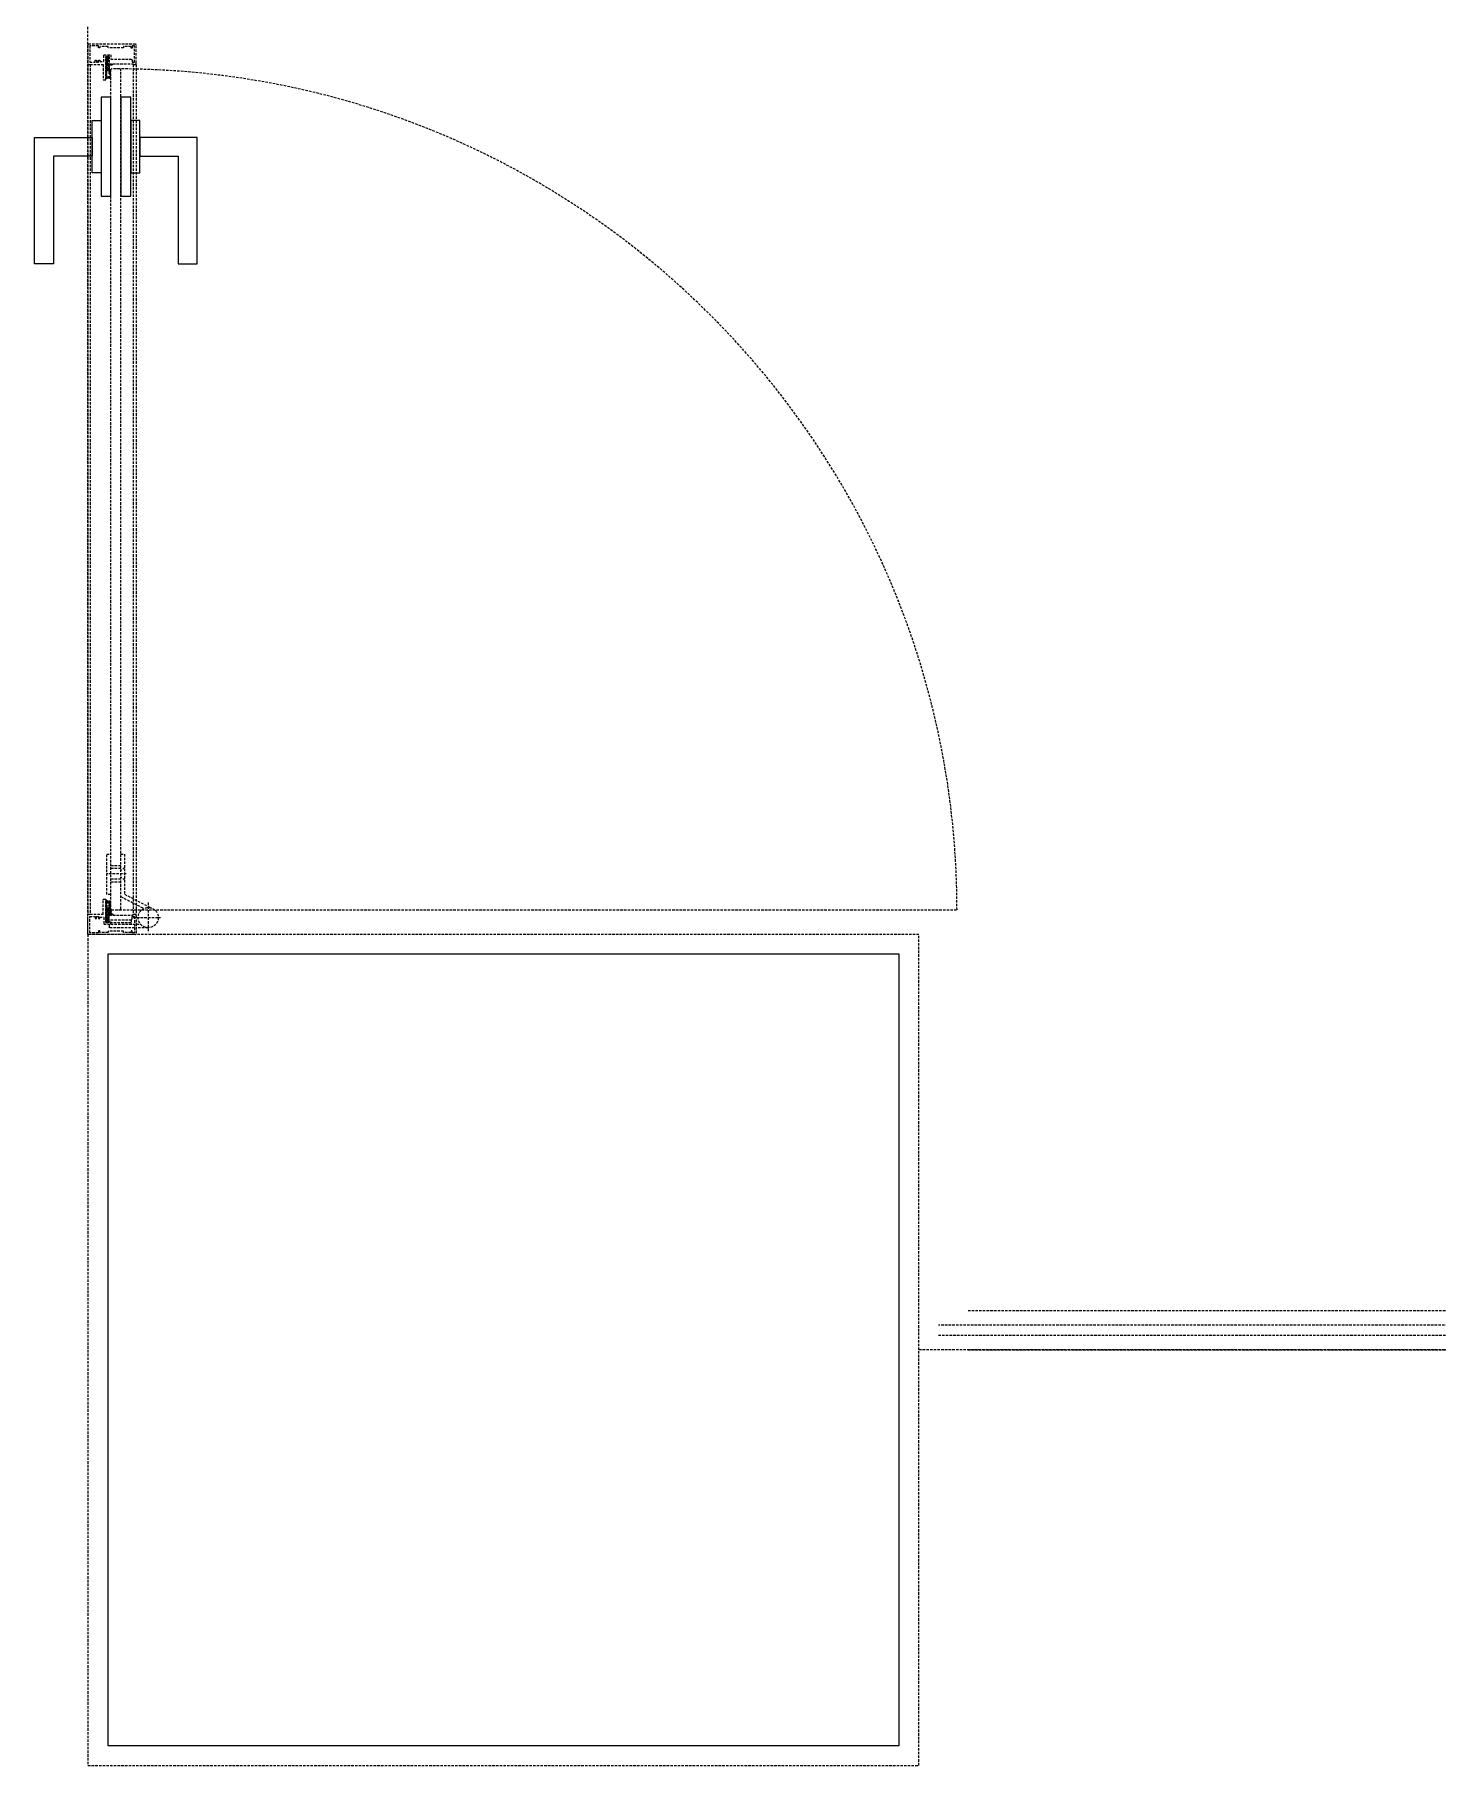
# Model space of a CAD drawing. Extents: x -1457 to 23780, y -2071 to 4205.
# Drawn here: x 3275.1 to 3416.9, y 2363 to 2538 of the extents above; entities that cross this region are included whole.
import ezdxf

# ---------------------------------------------------------------- set-up
doc = ezdxf.new("R2010")
doc.units = 0
doc.header["$MEASUREMENT"] = 0
doc.linetypes.add('HIDDEN', pattern=[0.375, 0.25, -0.125])
doc.layers.get('0').update_dxf_attribs({"color": 9, "lineweight": 9})
doc.layers.add('M-TEFRIS2-015', color=129, linetype='Continuous', lineweight=9)

# ---------------------------------------------------------------- blocks, each defined once
blk = doc.blocks.new('g-kapı kolu-p')
for points in [[(11.85, 8.21), (-0.95, 8.21), (-0.95, 2.41), (0.95, 2.41), (0.95, 6.31), (11.85, 6.31), (11.85, 8.21)], [(11.85, -8.21), (-0.95, -8.21), (-0.95, -2.41), (0.95, -2.41), (0.95, -6.31), (11.85, -6.31), (11.85, -8.21)]]:
    blk.add_lwpolyline(points)
for points in [[(-2.65, 1.5), (2.65, 1.5), (2.65, 2.41), (-2.65, 2.41)], [(-5, 0.5), (5, 0.5), (5, 1.5), (-5, 1.5)], [(-5, -1.5), (5, -1.5), (5, -0.5), (-5, -0.5)], [(-2.65, -1.5), (2.65, -1.5), (2.65, -2.41), (-2.65, -2.41)]]:
    blk.add_lwpolyline(points, close=True)
blk = doc.blocks.new('p-kolon_80x80')
blk.add_lwpolyline([(-40, -40), (40, -40), (40, 40), (-40, 40)], close=True)

msp = doc.modelspace()

# ---------------------------------------------------------------- hatches: boundary and pattern name
at = {"layer": 'M-TEFRIS2-015', "linetype": 'HIDDEN', "lineweight": 0}
h = msp.add_hatch(dxfattribs=at)
h.set_pattern_fill('NET', color=256, angle=135, style=0)
h.set_pattern_definition([(45, (5563.65674, 2921.94444), (-0.0883883476, 0.0883883476), []), (135, (5563.65674, 2921.94444), (-0.0883883476, -0.0883883476), [])])
h.paths.add_polyline_path([(3282.79, 2534.27), (3282.75, 2534.26), (3282.75, 2534.09, -1), (3282.7, 2534.09), (3282.7, 2534.92), (3282.94, 2534.92), (3282.97, 2534.93), (3283, 2534.96), (3283.02, 2535), (3283.02, 2535.03), (3282.65, 2535.03), (3282.65, 2535.06), (3282.51, 2535.06), (3282.45, 2535.12), (3282.45, 2535.33), (3282.65, 2535.18), (3282.65, 2535.27), (3282.45, 2535.47), (3282.45, 2535.56), (3282.63, 2535.38), (3282.65, 2535.38), (3282.65, 2535.49), (3282.52, 2535.66), (3282.5, 2535.68), (3282.47, 2535.7), (3282.44, 2535.71), (3282.38, 2535.74), (3282.63, 2535.74), (3282.65, 2535.68), (3282.65, 2535.77), (3282.41, 2535.77), (3282.36, 2535.77), (3282.33, 2535.76), (3282.3, 2535.74), (3282.3, 2533.53), (3282.36, 2533.53), (3282.59, 2533.62), (3282.64, 2533.62), (3282.7, 2533.58), (3282.75, 2533.58), (3282.79, 2533.62)])
h.paths.add_polyline_path([(3282.4, 2534.28), (3282.58, 2534.45), (3282.61, 2534.45), (3282.61, 2534.11), (3282.61, 2534.06), (3282.64, 2534.03), (3282.68, 2533.99), (3282.72, 2533.98), (3282.75, 2533.98), (3282.75, 2533.67, 0.292264), (3282.4, 2533.66)], flags=16)
h.paths.add_polyline_path([(3282.44, 2534.48), (3282.44, 2534.59), (3282.52, 2534.53)], flags=16)
h.paths.add_polyline_path([(3282.55, 2534.56), (3282.45, 2534.69), (3282.45, 2534.92), (3282.6, 2534.92), (3282.6, 2534.59)], flags=16)
h.paths.add_polyline_path([(3282.42, 2534.62), (3282.32, 2534.71), (3282.42, 2534.71)], flags=16)
h = msp.add_hatch(dxfattribs=at)
h.set_pattern_fill('NET', color=256, angle=135, style=0)
h.set_pattern_definition([(315, (3843.79652, 6200.7029), (-0.0883883476, -0.0883883476), []), (225, (3843.79652, 6200.7029), (-0.0883883476, 0.0883883476), [])])
h.paths.add_polyline_path([(3282.89, 2449.08), (3282.96, 2449.08), (3282.99, 2449.07), (3283.02, 2449.05), (3283.04, 2449.01), (3283.05, 2448.98), (3283.05, 2448.97), (3282.65, 2448.97), (3282.65, 2448.94), (3282.51, 2448.94), (3282.45, 2448.88), (3282.45, 2448.67), (3282.65, 2448.82), (3282.65, 2448.73), (3282.45, 2448.53), (3282.45, 2448.44), (3282.63, 2448.62), (3282.65, 2448.62), (3282.65, 2448.51), (3282.52, 2448.34), (3282.5, 2448.32), (3282.47, 2448.3), (3282.44, 2448.29), (3282.38, 2448.26), (3282.63, 2448.26), (3282.65, 2448.32), (3282.65, 2448.23), (3282.41, 2448.23), (3282.36, 2448.23), (3282.33, 2448.24), (3282.3, 2448.26), (3282.3, 2450.47), (3282.36, 2450.47), (3282.59, 2450.38), (3282.64, 2450.38), (3282.7, 2450.42), (3282.75, 2450.42), (3282.79, 2450.38), (3282.79, 2449.73), (3282.75, 2449.74), (3282.75, 2449.91, 1), (3282.7, 2449.91)])
h.paths.add_polyline_path([(3282.77, 2449.05), (3282.74, 2449.05), (3282.72, 2449.08), (3282.7, 2449.11), (3282.69, 2449.15), (3282.67, 2449.95), (3282.66, 2449.92), (3282.65, 2449.55), (3282.64, 2449.54), (3282.62, 2449.52), (3282.61, 2449.5), (3282.6, 2449.48), (3282.6, 2449.46), (3282.62, 2449.44), (3282.64, 2449.42), (3282.64, 2449.08), (3282.84, 2448.99), (3282.87, 2448.99), (3282.87, 2449.05)], flags=16)
h.paths.add_polyline_path([(3282.6, 2449.41), (3282.45, 2449.51), (3282.45, 2449.08), (3282.6, 2449.08)], flags=16)
h.paths.add_polyline_path([(3282.61, 2449.55), (3282.61, 2449.89), (3282.61, 2449.94), (3282.6, 2450.28, -0.166992), (3282.4, 2450.34), (3282.4, 2449.72), (3282.58, 2449.55)], flags=16)
h.paths.add_polyline_path([(3282.72, 2450.02), (3282.75, 2450.02), (3282.75, 2450.33, -0.10606), (3282.62, 2450.29), (3282.68, 2450.01)], flags=16)

# ---------------------------------------------------------------- linework, layer by layer
for p, q in [((3280.5, 2447), (3280.5, 2743)), ((3280.5, 2534.95), (3280.5, 2449.05)), ((3280.72, 2534.95), (3280.72, 2449.05)), ((3285.07, 2534.95), (3285.07, 2449.05)), ((3285.38, 2534.95), (3285.38, 2449.05)), ((3369.46, 2409), (3717.54, 2409)), ((3980.5, 2405), (3364.5, 2405))]:
    msp.add_line(p, q, dxfattribs=at)
for points in [[(3282.65, 2535.03), (3285.07, 2535.03), (3285.07, 2534.95), (3285.23, 2534.95, 0.414214), (3285.39, 2535.11), (3285.39, 2536.92, 0.414214), (3285.31, 2537), (3280.58, 2537, 0.414214), (3280.5, 2536.92), (3280.5, 2534.95), (3280.69, 2534.95), (3280.72, 2534.95), (3280.72, 2534.95), (3280.72, 2534.95), (3280.72, 2534.95), (3280.72, 2534.95), (3282.05, 2534.95)], [(3282.65, 2535.49), (3282.52, 2535.66), (3282.5, 2535.68), (3282.47, 2535.7), (3282.44, 2535.71), (3282.38, 2535.74), (3282.63, 2535.74), (3282.65, 2535.68), (3282.65, 2535.77), (3282.41, 2535.77), (3282.36, 2535.77), (3282.33, 2535.76), (3282.3, 2535.74), (3282.3, 2533.53), (3282.36, 2533.53), (3282.59, 2533.62), (3282.64, 2533.62), (3282.7, 2533.58), (3282.75, 2533.58), (3282.79, 2533.62), (3282.79, 2534.27), (3282.75, 2534.26), (3282.75, 2534.09, -1), (3282.7, 2534.09, -1)], [(3282.4, 2533.66), (3282.4, 2534.28), (3282.58, 2534.45), (3282.61, 2534.45), (3282.61, 2534.11), (3282.61, 2534.06), (3282.64, 2534.03), (3282.68, 2533.99), (3282.72, 2533.98), (3282.75, 2533.98), (3282.75, 2533.67, -1)], [(3282.65, 2448.51), (3282.52, 2448.34), (3282.5, 2448.32), (3282.47, 2448.3), (3282.44, 2448.29), (3282.38, 2448.26), (3282.63, 2448.26), (3282.65, 2448.32), (3282.65, 2448.23), (3282.41, 2448.23), (3282.36, 2448.23), (3282.33, 2448.24), (3282.3, 2448.26), (3282.3, 2450.47), (3282.36, 2450.47), (3282.59, 2450.38), (3282.64, 2450.38), (3282.7, 2450.42), (3282.75, 2450.42), (3282.79, 2450.38), (3282.79, 2449.73), (3282.75, 2449.74), (3282.75, 2449.91, 1), (3282.7, 2449.91, 1)], [(3282.65, 2448.97), (3285.07, 2448.97), (3285.07, 2449.05), (3285.23, 2449.05, -0.414214), (3285.39, 2448.89), (3285.39, 2447.08, -0.414214), (3285.31, 2447), (3280.58, 2447, -0.414214), (3280.5, 2447.08), (3280.5, 2449.05), (3280.69, 2449.05), (3280.72, 2449.05), (3280.72, 2449.05), (3280.72, 2449.05), (3280.72, 2449.05), (3280.72, 2449.05), (3282.05, 2449.05)]]:
    msp.add_lwpolyline(points, format="xyb", dxfattribs=at)
for points in [[(3285.22, 2535.18), (3285.22, 2536.84), (3284.98, 2536.84), (3284.98, 2536.62), (3284.87, 2536.62), (3284.87, 2536.78), (3284.1, 2536.78), (3284.1, 2536.65), (3282.54, 2536.65), (3282.54, 2536.78), (3281.72, 2536.78), (3281.72, 2536.64), (3281.57, 2536.64), (3281.57, 2536.84), (3280.7, 2536.84), (3280.7, 2535.18), (3281.22, 2535.18), (3281.22, 2535.38), (3281.36, 2535.38), (3281.36, 2535.18), (3281.57, 2535.18), (3281.57, 2535.39), (3281.7, 2535.39), (3281.7, 2535.26), (3282.1, 2535.26), (3282.1, 2535.94), (3282.81, 2535.94), (3282.81, 2535.5), (3284.87, 2535.5), (3284.97, 2535.43), (3284.97, 2535.18), (3285.22, 2535.18)], [(3282.05, 2534.95), (3282.05, 2533.41), (3282.3, 2533.41), (3282.3, 2535.77), (3282.65, 2535.77), (3282.65, 2535.03)], [(3282.65, 2535.38), (3282.63, 2535.38), (3282.45, 2535.56), (3282.45, 2535.47), (3282.65, 2535.27)], [(3282.44, 2534.59), (3282.52, 2534.53), (3282.44, 2534.48), (3282.44, 2534.59)], [(3282.65, 2535.18), (3282.45, 2535.33), (3282.45, 2535.12), (3282.51, 2535.06), (3282.65, 2535.06)], [(3282.7, 2534.09), (3282.7, 2534.92), (3282.94, 2534.92), (3282.97, 2534.93), (3283, 2534.96), (3283.02, 2535), (3283.02, 2535.03)], [(3283.83, 2449.58), (3283.83, 2534.42), (3283.72, 2534.52), (3282.89, 2534.52), (3282.79, 2534.42), (3282.79, 2449.58), (3282.79, 2449.58), (3282.89, 2449.48), (3283.72, 2449.48), (3283.83, 2449.58)], [(3282.79, 2451.06), (3282.4, 2451.06), (3282.4, 2455.14)], [(3282.4, 2455.14), (3282.79, 2455.14)], [(3283.83, 2455.14), (3284.21, 2455.14), (3284.21, 2451.07)], [(3283.83, 2453.96), (3282.79, 2453.96)], [(3283.83, 2453.67), (3282.79, 2453.67)], [(3284.21, 2453.76), (3283.91, 2453.49), (3283.83, 2453.49)], [(3284.38, 2453.13), (3282.4, 2453.13)], [(3283.83, 2452.59), (3282.79, 2452.59)], [(3283.83, 2452.3), (3282.79, 2452.3)], [(3284.21, 2452.5), (3283.91, 2452.77), (3283.83, 2452.77)], [(3282.05, 2449.05), (3282.05, 2450.59), (3282.3, 2450.59), (3282.3, 2448.23), (3282.65, 2448.23), (3282.65, 2448.97)], [(3282.4, 2450.34), (3282.4, 2449.72), (3282.58, 2449.55), (3282.61, 2449.55), (3282.61, 2449.89), (3282.61, 2449.94)], [(3282.6, 2450.28), (3282.6, 2450.28), (3282.61, 2449.94)], [(3282.68, 2450.01), (3282.62, 2450.29), (3282.62, 2450.29)], [(3282.68, 2450.01), (3282.72, 2450.02), (3282.75, 2450.02), (3282.75, 2450.33)], [(3282.7, 2449.91), (3282.89, 2449.08), (3282.96, 2449.08), (3282.99, 2449.07), (3283.02, 2449.05), (3283.04, 2449.01), (3283.05, 2448.98), (3283.05, 2448.97)], [(3283.83, 2450.84), (3286.17, 2449.63)], [(3284.21, 2451.07), (3286.93, 2449.67)], [(3286.58, 2450.22), (3286.58, 2447.2)], [(3285.22, 2448.82), (3285.22, 2447.16), (3284.98, 2447.16), (3284.98, 2447.38), (3284.87, 2447.38), (3284.87, 2447.22), (3284.1, 2447.22), (3284.1, 2447.35), (3282.54, 2447.35), (3282.54, 2447.22), (3281.72, 2447.22), (3281.72, 2447.36), (3281.57, 2447.36), (3281.57, 2447.16), (3280.7, 2447.16), (3280.7, 2448.82), (3281.22, 2448.82), (3281.22, 2448.62), (3281.37, 2448.62), (3281.37, 2448.82), (3281.57, 2448.82), (3281.57, 2448.61), (3281.7, 2448.61), (3281.7, 2448.74), (3282.1, 2448.74), (3282.1, 2448.06), (3282.81, 2448.06), (3282.81, 2448.5), (3284.87, 2448.5), (3284.97, 2448.57), (3284.97, 2448.82), (3285.22, 2448.82)], [(3282.65, 2448.82), (3282.45, 2448.67), (3282.45, 2448.88), (3282.51, 2448.94), (3282.65, 2448.94)], [(3282.65, 2448.62), (3282.63, 2448.62), (3282.45, 2448.44), (3282.45, 2448.53), (3282.65, 2448.73)], [(3285.22, 2447.69), (3282.7, 2447.69), (3282.7, 2448.06)], [(3284.87, 2448.17), (3282.81, 2448.17)], [(3282.81, 2448.06), (3285.22, 2448.06)], [(3283.31, 2449.48), (3368.31, 2449.48)], [(3284.87, 2448.5), (3284.87, 2448.06)], [(3285.08, 2448.71), (3287.84, 2448.71)], [(3285.39, 2448.06), (3285.81, 2448.06)], [(3286.58, 2447.69), (3285.39, 2447.69)], [(3369.46, 2409), (3695.5, 2409)], [(3698.5, 2407.5), (3366.47, 2407.5)], [(3366.47, 2406.5), (3698.5, 2406.5)], [(3369.46, 2405), (3695.51, 2405)]]:
    msp.add_lwpolyline(points, dxfattribs=at)
for points in [[(3282.42, 2534.62), (3282.42, 2534.71), (3282.32, 2534.71)], [(3282.45, 2534.92), (3282.6, 2534.92), (3282.6, 2534.59), (3282.55, 2534.56), (3282.45, 2534.69)], [(3282.87, 2448.99), (3282.87, 2449.05), (3282.77, 2449.05), (3282.74, 2449.05), (3282.72, 2449.08), (3282.7, 2449.11), (3282.69, 2449.15), (3282.67, 2449.95), (3282.66, 2449.92), (3282.65, 2449.55), (3282.64, 2449.54), (3282.62, 2449.52), (3282.61, 2449.5), (3282.6, 2449.48), (3282.6, 2449.46), (3282.62, 2449.44), (3282.64, 2449.42), (3282.64, 2449.08), (3282.84, 2448.99)], [(3282.45, 2449.08), (3282.6, 2449.08), (3282.6, 2449.41), (3282.45, 2449.51), (3282.45, 2449.51)], [(3280.5, 2363), (3364.5, 2363), (3364.5, 2447), (3280.5, 2447)]]:
    msp.add_lwpolyline(points, close=True, dxfattribs=at)
msp.add_circle((3286.6, 2448.71), 1.02, dxfattribs=at)
for centre, radius, start, end in [((3282.58, 2533.4), 0.322, 58.8979, 124.0649), ((3283.31, 2449.48), 85.04, 0, 90), ((3282.58, 2450.6), 0.322, 235.9351, 273.857), ((3282.58, 2450.6), 0.322, 276.8856, 301.1021)]:
    msp.add_arc(centre, radius, start, end, dxfattribs=at)

# ---------------------------------------------------------------- block references
at = {"layer": 'M-TEFRIS2-015', "linetype": 'HIDDEN', "lineweight": 0, "rotation": 270}
msp.add_blockref('g-kapı kolu-p', (3283.33, 2526.64), dxfattribs=at)
at = {"layer": 'M-TEFRIS2-015', "linetype": 'HIDDEN', "lineweight": 0}
msp.add_blockref('p-kolon_80x80', (3322.5, 2405), dxfattribs=at)

doc.saveas('drawing.dxf')
